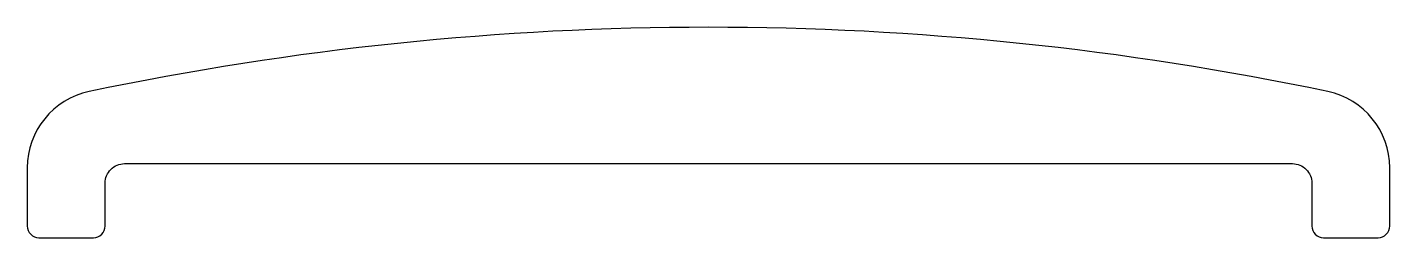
# Model space of a CAD drawing. Extents: x 240 to 275, y 261.3 to 266.7.
import ezdxf

# ---------------------------------------------------------------- set-up
doc = ezdxf.new("R2010")
doc.units = 0
doc.layers.add('ANA', color=220, linetype='CONTINUOUS')

msp = doc.modelspace()

# ---------------------------------------------------------------- linework, layer by layer
at = {"layer": 'ANA'}
msp.add_lwpolyline([(272.5, 263.208, -0.414214), (273, 262.708), (273, 261.608, 0.414214), (273.3, 261.308), (274.7, 261.308, 0.414214), (275, 261.608), (275, 263.101, 0.354919), (273.41, 265.058, 0.103666), (241.59, 265.058, 0.354919), (240, 263.101), (240, 261.608, 0.414214), (240.3, 261.308), (241.7, 261.308, 0.414214), (242, 261.608), (242, 262.708, -0.414214), (242.5, 263.208)], format="xyb", close=True, dxfattribs=at)

doc.saveas('drawing.dxf')
